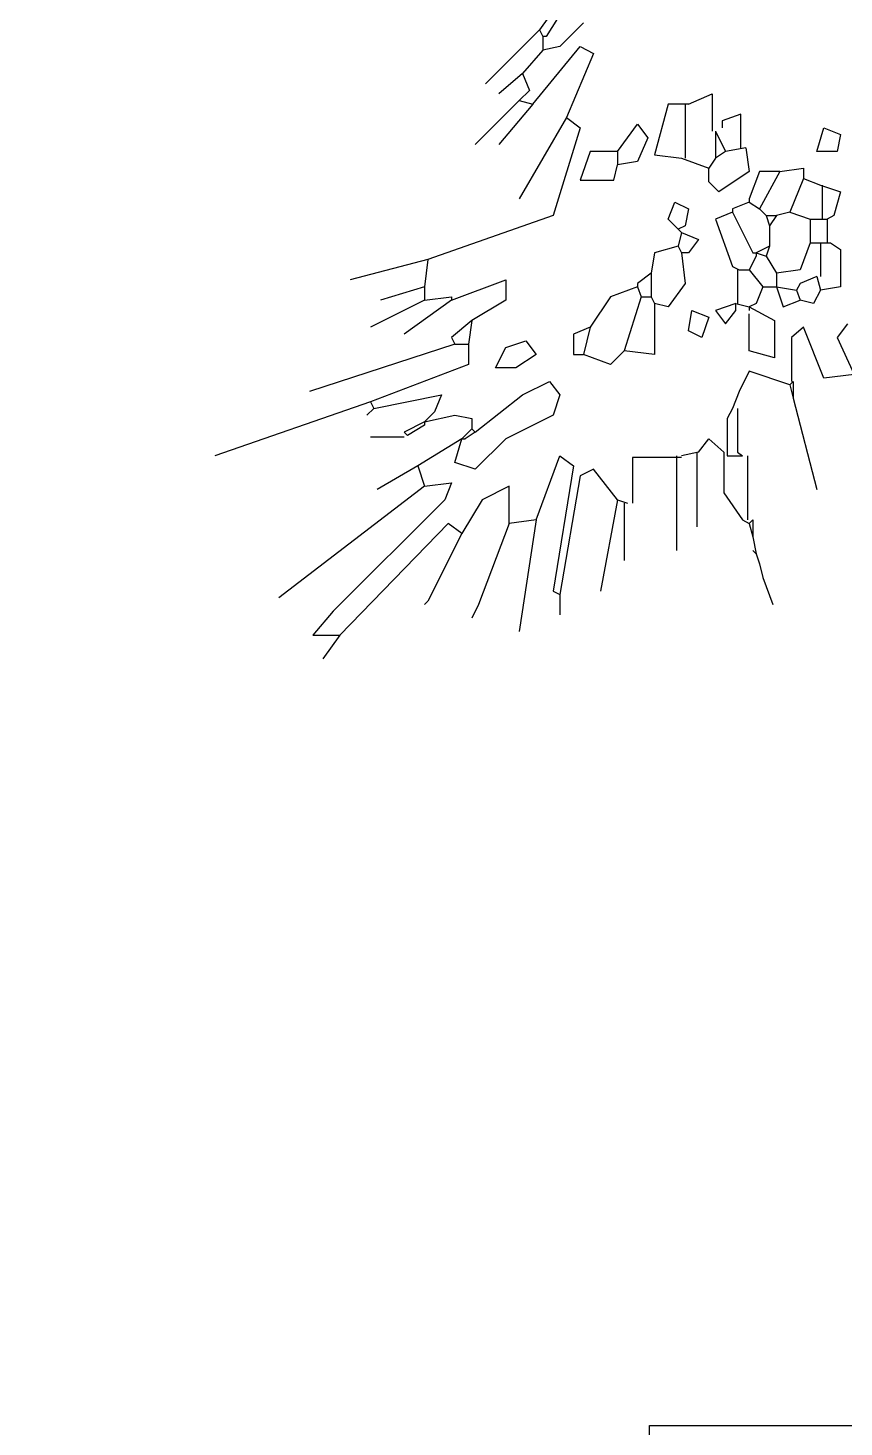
# Model space of a CAD drawing. Header units: inches. Extents: x 242965 to 445791, y 236206 to 423703.
# Drawn here: x 347855.3 to 347921.2, y 354040.1 to 354153.1 of the extents above; entities that cross this region are included whole.
import ezdxf

# ---------------------------------------------------------------- set-up
doc = ezdxf.new("R2010")
doc.units = ezdxf.units.IN
doc.header["$MEASUREMENT"] = 0
doc.layers.add('9', color=251, linetype='Continuous', lineweight=13)
doc.layers.add('NOITHAT', color=8, linetype='Continuous')

# ---------------------------------------------------------------- blocks, each defined once
blk = doc.blocks.new('A$C21B80CA2')
at = {"layer": 'NOITHAT', "linetype": 'Continuous'}
for p, q in [((445.6, 1221.06), (444.24, 1219.15)), ((446.15, 1220.79), (444.78, 1218.61)), ((444.24, 1219.15), (439.87, 1214.78)), ((444.24, 1219.15), (444.51, 1218.61)), ((447.79, 1219.7), (445.87, 1217.79)), ((443.69, 1213.15), (447.51, 1217.79)), ((444.78, 1218.61), (444.51, 1218.61)), ((444.51, 1218.61), (444.51, 1217.51)), ((445.87, 1217.79), (444.51, 1217.51)), ((447.51, 1217.79), (448.6, 1217.24)), ((444.51, 1217.51), (442.87, 1215.6)), ((448.6, 1217.24), (446.42, 1212.05)), ((442.87, 1215.6), (440.96, 1213.96)), ((442.87, 1215.6), (443.42, 1214.24)), ((443.42, 1214.24), (442.6, 1213.42)), ((442.6, 1213.42), (439.05, 1209.87)), ((443.69, 1213.15), (440.96, 1209.87)), ((442.6, 1213.42), (443.69, 1213.15)), ((454.61, 1213.15), (453.52, 1209.05)), ((456.25, 1213.15), (454.61, 1213.15)), ((455.98, 1213.15), (455.98, 1208.78)), ((456.25, 1213.15), (458.16, 1213.96)), ((458.16, 1213.96), (458.16, 1210.96)), ((446.42, 1212.05), (442.6, 1205.5)), ((446.42, 1212.05), (447.51, 1211.23)), ((460.48, 1212.33), (458.98, 1211.78)), ((460.48, 1209.6), (460.48, 1212.33)), ((447.51, 1211.23), (445.33, 1204.14)), ((450.52, 1209.32), (452.15, 1211.51)), ((452.15, 1211.51), (452.97, 1210.41)), ((458.43, 1210.96), (459.25, 1209.32)), ((458.43, 1210.96), (458.43, 1208.78)), ((458.98, 1211.78), (458.98, 1211.23)), ((466.62, 1209.32), (467.17, 1211.23)), ((467.17, 1211.23), (468.53, 1210.69)), ((452.97, 1210.41), (452.15, 1208.51)), ((468.53, 1210.69), (468.26, 1209.32)), ((448.33, 1209.32), (447.51, 1207)), ((450.52, 1209.32), (448.33, 1209.32)), ((450.52, 1209.32), (450.52, 1208.23)), ((452.15, 1208.51), (450.52, 1208.23)), ((453.52, 1209.05), (455.7, 1208.78)), ((455.7, 1208.78), (457.89, 1207.96)), ((458.43, 1208.78), (457.89, 1207.96)), ((459.25, 1209.32), (458.43, 1208.78)), ((460.89, 1209.6), (459.25, 1209.32)), ((460.89, 1209.6), (461.16, 1207.69)), ((468.26, 1209.32), (466.62, 1209.32)), ((450.24, 1207), (450.52, 1208.23)), ((457.89, 1206.87), (457.89, 1207.96)), ((461.16, 1207.69), (458.71, 1206.05)), ((461.98, 1207.69), (461.16, 1205.5)), ((463.62, 1207.69), (461.98, 1204.68)), ((463.62, 1207.69), (461.98, 1207.69)), ((463.62, 1207.69), (465.53, 1207.96)), ((465.53, 1207.96), (465.53, 1207.14)), ((447.51, 1207), (450.24, 1207)), ((458.71, 1206.05), (457.89, 1206.87)), ((465.53, 1207.14), (464.44, 1204.41)), ((465.53, 1207.14), (466.9, 1206.59)), ((466.9, 1206.59), (468.53, 1206.05)), ((467.03, 1206.59), (467.03, 1203.86)), ((454.61, 1203.86), (455.16, 1205.23)), ((455.16, 1205.23), (456.25, 1204.68)), ((461.16, 1205.23), (459.8, 1204.68)), ((461.16, 1205.5), (461.16, 1205.23)), ((461.16, 1205.23), (461.98, 1204.68)), ((468.53, 1206.05), (467.99, 1204.14)), ((445.33, 1204.14), (435.23, 1200.59)), ((456.25, 1204.68), (455.98, 1203.32)), ((459.8, 1204.41), (458.43, 1203.86)), ((459.8, 1204.68), (459.8, 1204.41)), ((459.8, 1204.41), (461.44, 1201.13)), ((461.98, 1204.68), (462.53, 1204.14)), ((462.53, 1204.14), (463.35, 1204.14)), ((462.53, 1204.14), (462.8, 1203.32)), ((463.35, 1204.14), (462.8, 1203.32)), ((464.44, 1204.41), (463.35, 1204.14)), ((464.44, 1204.41), (466.08, 1203.86)), ((467.99, 1204.14), (467.44, 1203.86)), ((455.43, 1203.04), (454.61, 1203.86)), ((455.98, 1203.32), (455.43, 1203.04)), ((455.43, 1203.04), (455.7, 1202.77)), ((458.43, 1203.86), (459.8, 1200.04)), ((462.8, 1203.32), (462.8, 1201.68)), ((466.08, 1203.86), (467.17, 1203.86)), ((466.08, 1203.86), (466.08, 1201.95)), ((467.17, 1203.86), (467.44, 1203.86)), ((467.44, 1203.86), (467.44, 1201.95)), ((455.7, 1202.77), (455.43, 1201.68)), ((455.7, 1202.77), (457.07, 1202.22)), ((457.07, 1202.22), (456.25, 1201.13)), ((466.08, 1201.95), (465.26, 1199.77)), ((466.08, 1201.95), (467.17, 1201.95)), ((466.9, 1201.95), (466.9, 1199.22)), ((467.17, 1201.95), (467.44, 1201.95)), ((467.44, 1201.95), (467.71, 1201.95)), ((467.71, 1201.95), (468.53, 1201.41)), ((453.52, 1201.13), (453.24, 1199.49)), ((455.43, 1201.68), (453.52, 1201.13)), ((455.43, 1201.68), (455.7, 1201.13)), ((456.25, 1201.13), (455.7, 1201.13)), ((455.7, 1201.13), (455.98, 1198.67)), ((461.71, 1200.86), (461.16, 1199.77)), ((461.44, 1201.13), (461.71, 1201.13)), ((462.8, 1201.68), (461.71, 1201.13)), ((461.71, 1201.13), (461.71, 1200.86)), ((461.71, 1201.13), (462.53, 1200.86)), ((462.8, 1201.68), (462.53, 1200.86)), ((462.53, 1200.86), (463.35, 1199.49)), ((468.53, 1201.41), (468.53, 1198.4)), ((435.23, 1200.59), (428.95, 1198.95)), ((435.23, 1200.59), (434.95, 1198.4)), ((453.24, 1199.49), (452.15, 1198.67)), ((453.24, 1199.49), (453.24, 1197.59)), ((459.8, 1200.04), (460.34, 1199.77)), ((460.21, 1199.77), (460.21, 1197.04)), ((460.34, 1199.77), (461.16, 1199.77)), ((461.16, 1199.77), (462.26, 1198.4)), ((465.26, 1199.77), (463.35, 1199.49)), ((463.35, 1199.49), (463.35, 1198.4)), ((434.95, 1198.4), (431.41, 1197.31)), ((434.95, 1198.4), (434.95, 1197.31)), ((437.14, 1197.31), (441.51, 1198.95)), ((441.51, 1198.95), (441.51, 1197.31)), ((452.15, 1198.4), (449.97, 1197.59)), ((452.15, 1198.67), (452.15, 1198.4)), ((452.15, 1198.4), (452.43, 1197.59)), ((455.98, 1198.67), (454.61, 1196.77)), ((462.26, 1198.4), (461.71, 1197.04)), ((462.26, 1198.4), (463.35, 1198.4)), ((463.35, 1198.4), (464.98, 1198.13)), ((463.35, 1198.4), (463.89, 1196.77)), ((465.26, 1198.67), (464.98, 1198.13)), ((466.62, 1199.22), (465.26, 1198.67)), ((466.62, 1199.22), (466.9, 1198.13)), ((468.53, 1198.4), (466.9, 1198.13)), ((434.95, 1197.31), (430.59, 1195.13)), ((437.14, 1197.31), (433.32, 1194.58)), ((434.95, 1197.31), (437.14, 1197.59)), ((437.14, 1197.59), (437.14, 1197.31)), ((441.51, 1197.31), (438.78, 1195.67)), ((449.97, 1197.59), (448.33, 1195.13)), ((452.43, 1197.59), (451.06, 1193.22)), ((452.43, 1197.59), (453.24, 1197.59)), ((453.24, 1197.59), (453.52, 1197.04)), ((463.89, 1196.77), (465.26, 1197.31)), ((464.98, 1198.13), (465.26, 1197.31)), ((466.35, 1197.04), (465.26, 1197.31)), ((466.9, 1198.13), (466.35, 1197.04)), ((454.61, 1196.77), (453.52, 1197.04)), ((453.52, 1197.04), (453.52, 1192.94)), ((456.25, 1194.85), (456.52, 1196.49)), ((456.52, 1196.49), (457.89, 1195.95)), ((460.07, 1197.04), (458.43, 1196.49)), ((458.43, 1196.49), (459.25, 1195.4)), ((459.25, 1195.4), (460.07, 1196.49)), ((460.07, 1197.04), (461.16, 1196.77)), ((460.07, 1196.49), (460.07, 1197.04)), ((461.71, 1197.04), (461.16, 1196.77)), ((461.16, 1196.77), (461.16, 1196.49)), ((461.16, 1196.77), (463.21, 1195.67)), ((461.16, 1193.22), (461.16, 1196.22)), ((438.78, 1195.67), (437.14, 1194.31)), ((438.78, 1195.67), (438.5, 1193.76)), ((448.33, 1195.13), (446.97, 1194.58)), ((448.33, 1195.13), (447.79, 1192.94)), ((457.89, 1195.95), (457.34, 1194.31)), ((463.21, 1195.67), (463.21, 1192.67)), ((465.53, 1195.13), (464.57, 1194.31)), ((467.17, 1191.03), (465.53, 1195.13)), ((469.08, 1195.4), (468.26, 1194.31)), ((437.14, 1194.31), (437.41, 1193.76)), ((441.51, 1193.49), (443.14, 1194.04)), ((443.14, 1194.04), (443.96, 1192.94)), ((446.97, 1194.58), (446.97, 1192.94)), ((457.34, 1194.31), (456.25, 1194.85)), ((464.57, 1194.31), (464.57, 1190.76)), ((468.26, 1194.31), (469.63, 1191.3)), ((437.41, 1193.76), (425.67, 1189.94)), ((437.41, 1193.76), (438.5, 1193.76)), ((438.5, 1193.76), (438.5, 1192.12)), ((440.69, 1191.85), (441.51, 1193.49)), ((443.96, 1192.94), (442.33, 1191.85)), ((446.97, 1192.94), (447.79, 1192.94)), ((449.97, 1192.12), (447.79, 1192.94)), ((451.06, 1193.22), (449.97, 1192.12)), ((453.52, 1192.94), (451.06, 1193.22)), ((463.21, 1192.67), (461.16, 1193.22)), ((438.5, 1192.12), (430.59, 1189.12)), ((442.33, 1191.85), (440.69, 1191.85)), ((461.16, 1191.58), (460.34, 1189.94)), ((464.44, 1190.49), (461.16, 1191.58)), ((442.87, 1189.67), (445.05, 1190.76)), ((445.05, 1190.76), (445.87, 1189.67)), ((464.71, 1190.76), (464.44, 1190.49)), ((464.44, 1190.49), (464.71, 1189.39)), ((464.71, 1190.76), (464.71, 1189.39)), ((469.63, 1191.3), (467.17, 1191.03)), ((430.86, 1188.57), (436.32, 1189.67)), ((436.32, 1189.67), (435.77, 1188.3)), ((439.05, 1186.67), (442.87, 1189.67)), ((445.87, 1189.67), (445.33, 1188.03)), ((460.34, 1189.94), (459.8, 1188.57)), ((464.71, 1189.39), (466.62, 1182.02)), ((430.59, 1189.12), (418.03, 1184.75)), ((430.86, 1188.57), (430.31, 1188.03)), ((430.59, 1189.12), (430.86, 1188.57)), ((435.77, 1188.3), (434.95, 1187.48)), ((459.8, 1188.57), (459.39, 1187.76)), ((460.21, 1188.57), (460.21, 1185.03)), ((434.95, 1187.48), (433.32, 1186.67)), ((434.95, 1187.21), (433.59, 1186.39)), ((434.95, 1187.48), (437.41, 1188.03)), ((434.95, 1187.48), (434.95, 1187.21)), ((437.41, 1188.03), (438.78, 1187.76)), ((438.78, 1187.76), (438.78, 1186.94)), ((445.33, 1188.03), (441.51, 1186.12)), ((459.39, 1187.76), (459.39, 1184.75)), ((433.32, 1186.26), (430.59, 1186.26)), ((433.59, 1186.39), (433.32, 1186.67)), ((437.96, 1186.12), (434.41, 1183.93)), ((437.41, 1184.21), (437.96, 1186.12)), ((438.78, 1186.94), (437.96, 1186.12)), ((437.96, 1186.12), (438.23, 1186.12)), ((439.05, 1186.67), (438.23, 1186.12)), ((438.78, 1186.94), (439.05, 1186.67)), ((441.51, 1186.12), (439.05, 1183.66)), ((457.07, 1185.03), (457.89, 1186.12)), ((457.89, 1186.12), (459.12, 1185.03)), ((457.07, 1185.03), (455.7, 1184.75)), ((456.93, 1185.03), (456.93, 1179.02)), ((459.12, 1185.03), (459.12, 1181.75)), ((460.21, 1185.03), (460.62, 1184.75)), ((434.41, 1183.93), (431.13, 1182.02)), ((434.41, 1183.93), (434.95, 1182.3)), ((439.05, 1183.66), (437.41, 1184.21)), ((443.96, 1179.57), (445.87, 1184.75)), ((446.97, 1183.93), (445.33, 1173.83)), ((445.87, 1184.75), (446.97, 1183.93)), ((448.6, 1183.66), (447.51, 1183.12)), ((450.52, 1181.2), (448.6, 1183.66)), ((451.75, 1184.62), (451.75, 1180.93)), ((455.7, 1184.62), (451.75, 1184.62)), ((455.29, 1184.75), (455.29, 1177.11)), ((459.39, 1184.75), (460.62, 1184.75)), ((461.03, 1184.75), (461.03, 1179.57)), ((434.95, 1182.3), (437.14, 1182.57)), ((437.14, 1182.57), (436.59, 1181.2)), ((447.51, 1183.12), (445.87, 1173.56)), ((434.95, 1182.3), (423.21, 1173.29)), ((441.78, 1182.3), (439.6, 1181.2)), ((441.78, 1179.29), (441.78, 1182.3)), ((459.12, 1181.75), (460.62, 1179.57)), ((436.59, 1181.2), (427.58, 1172.2)), ((439.6, 1181.2), (437.96, 1178.47)), ((450.52, 1181.2), (449.15, 1173.83)), ((450.52, 1181.2), (451.34, 1180.93)), ((451.06, 1180.93), (451.06, 1176.29)), ((436.87, 1179.29), (428.13, 1170.28)), ((437.96, 1178.47), (436.87, 1179.29)), ((441.78, 1179.29), (439.32, 1172.74)), ((443.96, 1179.57), (441.78, 1179.29)), ((443.96, 1179.57), (442.6, 1170.56)), ((460.62, 1179.57), (461.16, 1179.29)), ((461.44, 1179.57), (461.16, 1179.29)), ((461.16, 1179.29), (461.44, 1178.2)), ((461.44, 1179.57), (461.44, 1178.2)), ((437.96, 1178.47), (435.23, 1173.01)), ((461.44, 1178.2), (461.71, 1176.84)), ((461.71, 1176.84), (461.44, 1177.11)), ((461.71, 1176.84), (461.98, 1176.02)), ((461.98, 1176.02), (462.26, 1174.93)), ((461.98, 1176.02), (462.26, 1174.93)), ((462.26, 1174.93), (463.07, 1172.74)), ((445.33, 1173.83), (445.87, 1173.56)), ((445.87, 1173.56), (445.87, 1171.92)), ((435.23, 1173.01), (434.95, 1172.74)), ((439.32, 1172.74), (438.78, 1171.65)), ((427.58, 1172.2), (425.95, 1170.28)), ((425.95, 1170.28), (428.13, 1170.28)), ((428.13, 1170.28), (426.76, 1168.37))]:
    blk.add_line(p, q, dxfattribs=at)
at = {"layer": 'NOITHAT'}
for p, q in [((453.11, 1105.49), (453.11, 1106.48)), ((453.11, 1106.48), (503.38, 1106.48))]:
    blk.add_line(p, q, dxfattribs=at)
for ratio, end_param in [(0.512382, 8.508498), (0.768573, 8.827198)]:
    blk.add_ellipse((336.29, 1357), major_axis=(0, 401.18), ratio=ratio, start_param=3.739173, end_param=end_param, dxfattribs=at)

msp = doc.modelspace()

# ---------------------------------------------------------------- block references
at = {"layer": '9'}
msp.add_blockref('A$C21B80CA2', (347452.35, 352933.792), dxfattribs=at)

doc.saveas('drawing.dxf')
